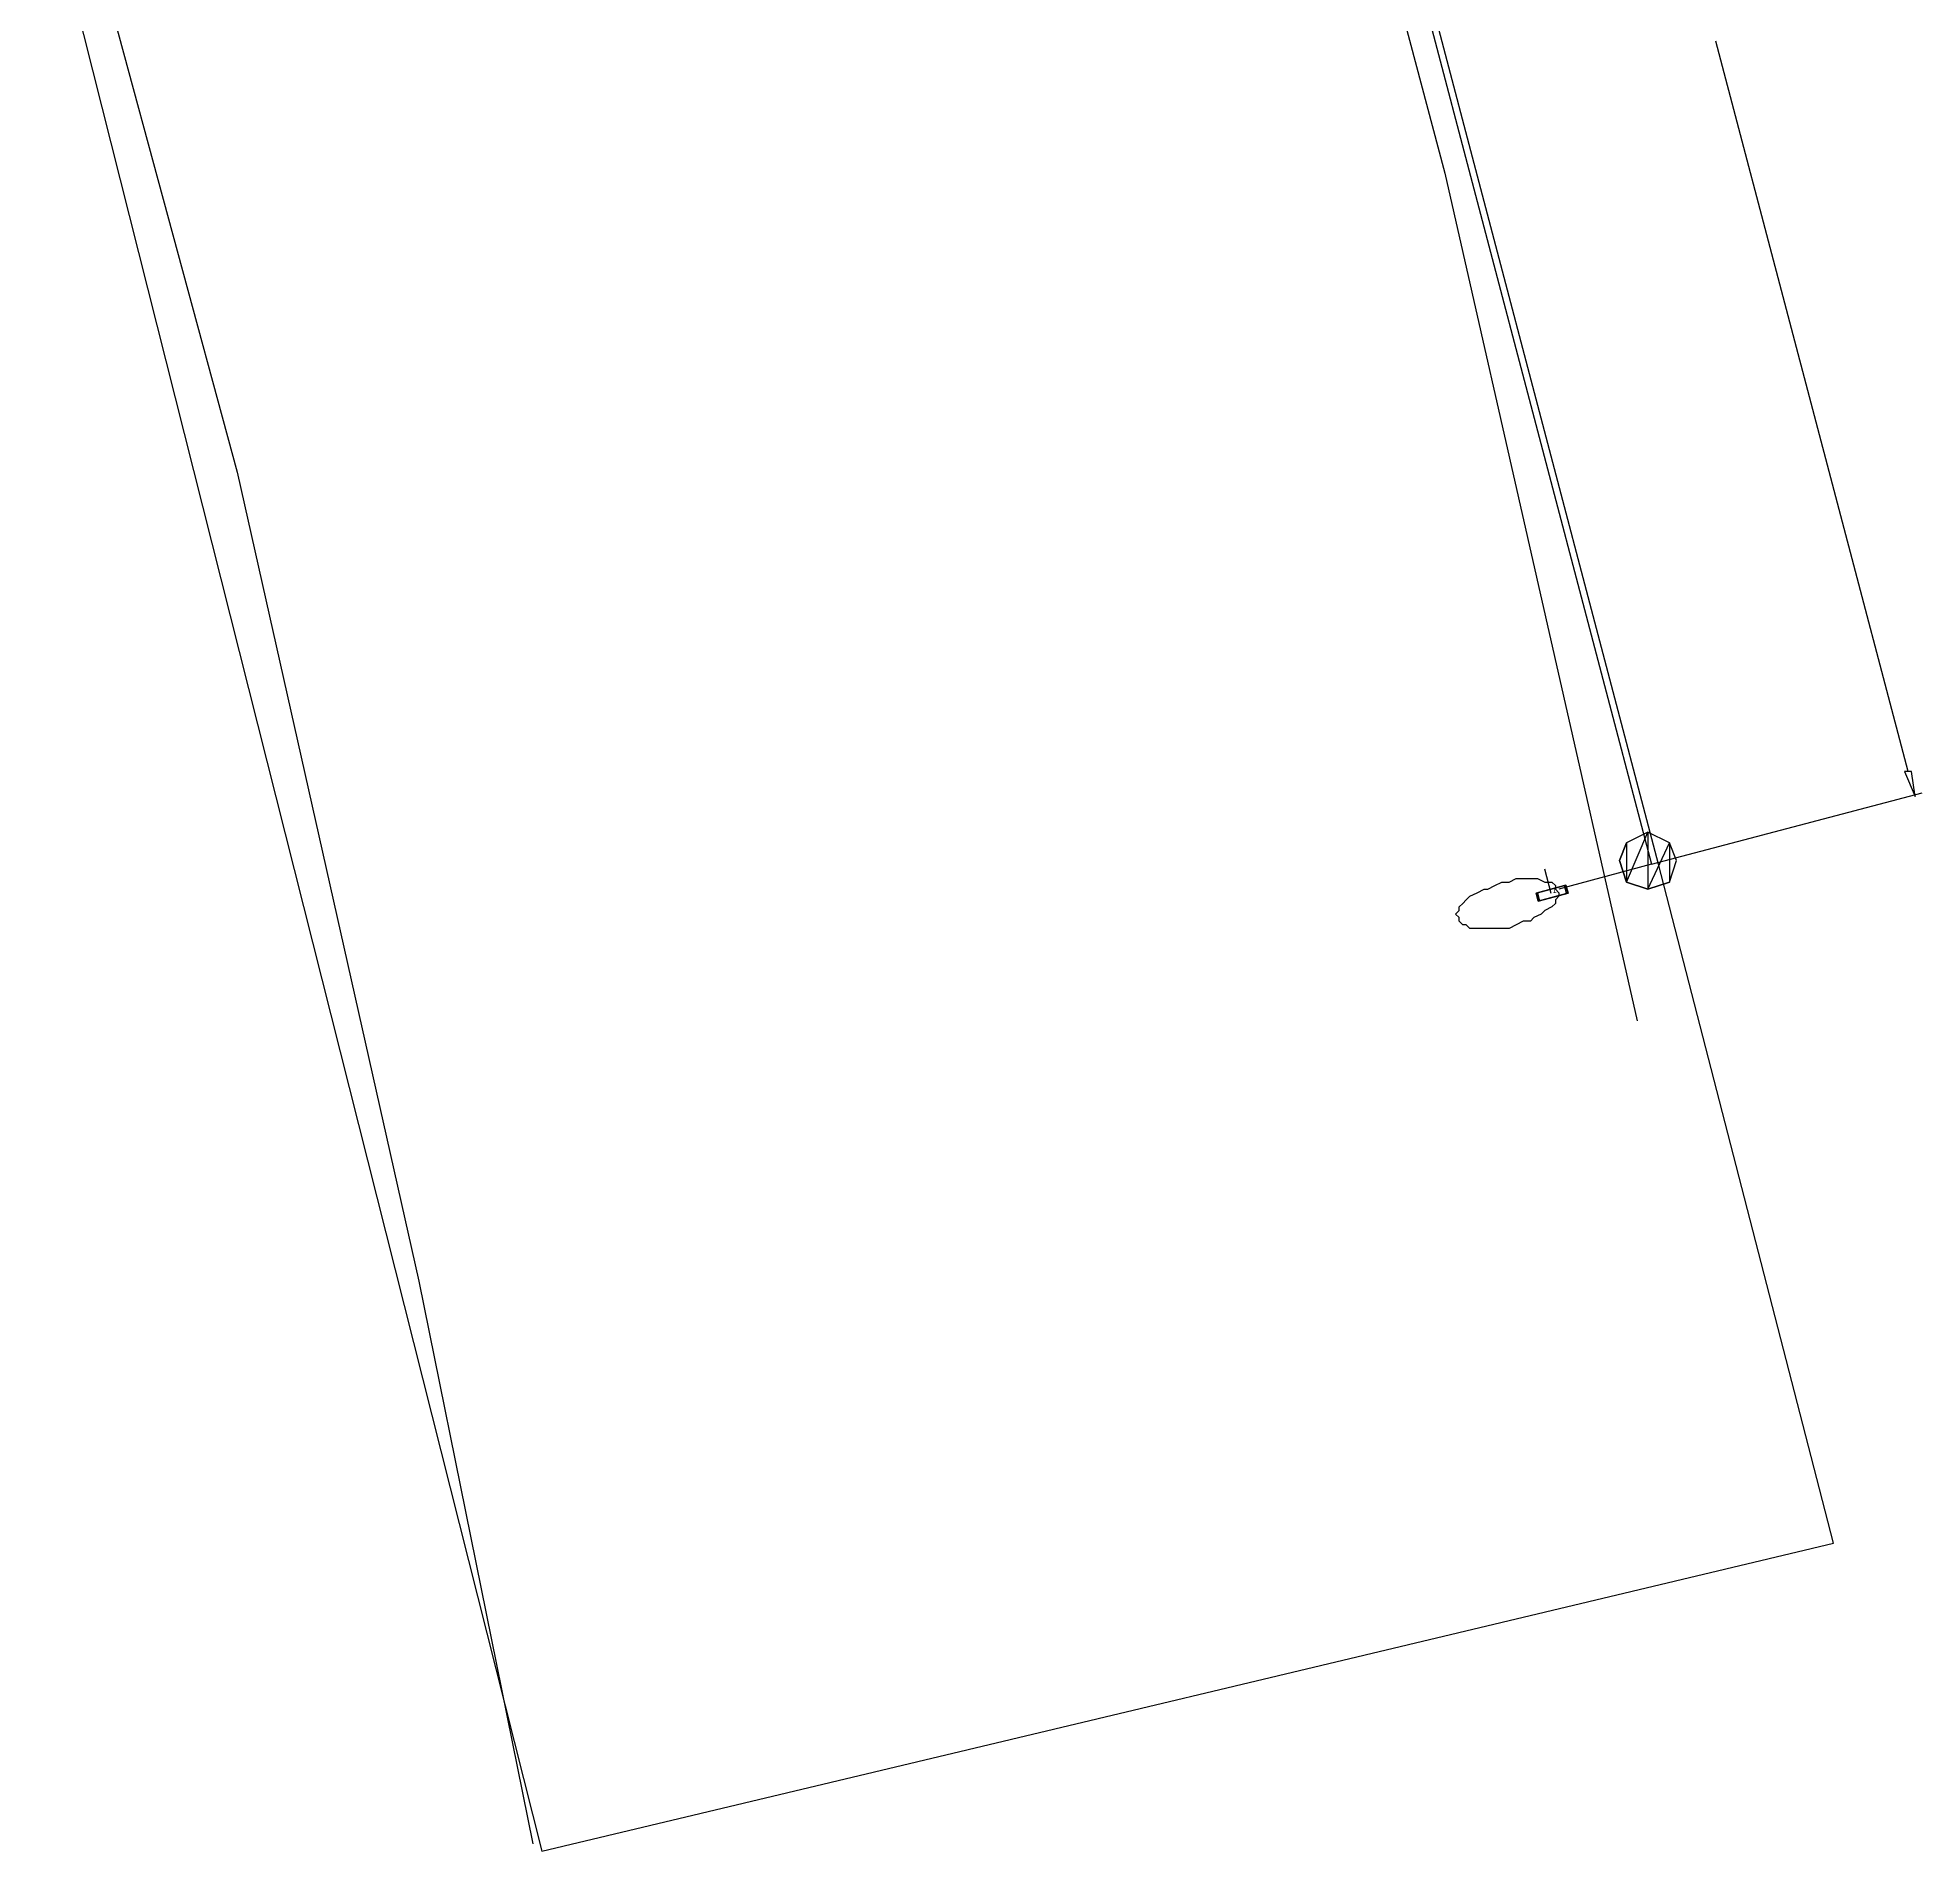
# Model space of a CAD drawing. Extents: x 212106 to 638151, y -1311344 to 1260505.
# Drawn here: x 425813 to 463599, y -1311344 to -1274983 of the extents above; entities that cross this region are included whole.
import ezdxf

# ---------------------------------------------------------------- set-up
doc = ezdxf.new("R2010")
doc.units = 0
doc.header["$MEASUREMENT"] = 0
for name, color, linetype in [('at_Entity', 7, 'Continuous'), ('DLXLUM01', 3, 'Continuous'), ('DLXLUMEX', 2, 'Continuous'), ('DLXSCENE', 7, 'Continuous')]:
    doc.layers.add(name, color=color, linetype=linetype)

# ---------------------------------------------------------------- blocks, each defined once
blk = doc.blocks.new('*U15')
at = {"color": 1}
blk.add_line((-29, -8), (-160, 475), dxfattribs=at)
for p, q in [((233, 151), (-335, -3)), ((-335, -3), (233, 151)), ((-307, 5), (-335, -3)), ((-335, -3), (-307, 5)), ((262, 159), (-307, 5)), ((-307, 5), (262, 159)), ((-307, 5), (-262, -159)), ((-262, -159), (-307, 5)), ((262, 159), (233, 151)), ((233, 151), (262, 159)), ((278, -13), (233, 151)), ((233, 151), (278, -13)), ((307, -5), (262, 159)), ((262, 159), (307, -5)), ((-335, -3), (-291, -167)), ((-291, -167), (-335, -3)), ((-291, -167), (278, -13)), ((278, -13), (-291, -167)), ((-262, -159), (-291, -167)), ((-291, -167), (-262, -159)), ((-262, -159), (307, -5)), ((307, -5), (-262, -159)), ((278, -13), (307, -5)), ((307, -5), (278, -13))]:
    blk.add_line(p, q)
at = {"layer": 'DLXLUMEX', "color": 7}
blk.add_text('1', height=100, dxfattribs=at).set_placement((0, 0))
blk = doc.blocks.new('*U97')
for p, q in [((100384, -1320149), (91742, -1287293)), ((67885, -1299864), (77996, -1339939)), ((103891, -1333760), (100384, -1320149)), ((77996, -1339939), (103891, -1333760))]:
    blk.add_line(p, q)

msp = doc.modelspace()

# ---------------------------------------------------------------- linework, layer by layer
at = {"layer": 'at_Entity', "color": 1}
msp.add_line((449528, -1258698), (458170, -1291554), dxfattribs=at)
at = {"layer": 'at_Entity', "color": 0}
for p, q in [((450242, -1263483), (454028, -1277697)), ((426171, -1270269), (429814, -1283697)), ((463313, -1289697), (459456, -1275054)), ((454028, -1277697), (457885, -1294697)), ((429814, -1283697), (433457, -1299911)), ((463385, -1289697), (463242, -1289697)), ((463242, -1289697), (463456, -1290197)), ((463456, -1290197), (463385, -1289697)), ((458170, -1291554), (463599, -1290125)), ((457670, -1291125), (457528, -1291482)), ((457528, -1291482), (457670, -1291125)), ((457670, -1291125), (457528, -1291482)), ((457670, -1291125), (457528, -1291482)), ((457528, -1291482), (457670, -1291125)), ((457670, -1291125), (457528, -1291482)), ((458099, -1290911), (457670, -1291125)), ((458099, -1290911), (457670, -1291125)), ((457670, -1291911), (458099, -1290911)), ((457670, -1291911), (458099, -1290911)), ((458099, -1290911), (457670, -1291125)), ((458099, -1290911), (457670, -1291125)), ((458099, -1290911), (457670, -1291125)), ((457670, -1291911), (458099, -1290911)), ((457670, -1291911), (458099, -1290911)), ((458099, -1290911), (457670, -1291125)), ((457670, -1291125), (457670, -1291911)), ((457670, -1291125), (457670, -1291911)), ((457670, -1291125), (457670, -1291911)), ((457670, -1291125), (457670, -1291911)), ((458528, -1291125), (458099, -1290911)), ((458528, -1291125), (458099, -1290911)), ((458099, -1290911), (458099, -1292054)), ((458099, -1290911), (458099, -1292054)), ((458528, -1291125), (458099, -1290911)), ((458528, -1291125), (458099, -1290911)), ((458528, -1291125), (458099, -1290911)), ((458099, -1290911), (458099, -1292054)), ((458099, -1290911), (458099, -1292054)), ((458528, -1291125), (458099, -1290911)), ((458099, -1292054), (458528, -1291125)), ((458099, -1292054), (458528, -1291125)), ((458099, -1292054), (458528, -1291125)), ((458099, -1292054), (458528, -1291125)), ((458670, -1291482), (458528, -1291125)), ((458670, -1291482), (458528, -1291125)), ((458528, -1291125), (458528, -1291911)), ((458528, -1291125), (458528, -1291911)), ((458670, -1291482), (458528, -1291125)), ((458670, -1291482), (458528, -1291125)), ((458670, -1291482), (458528, -1291125)), ((458528, -1291125), (458528, -1291911)), ((458528, -1291125), (458528, -1291911)), ((458670, -1291482), (458528, -1291125)), ((457528, -1291482), (457670, -1291911)), ((457670, -1291911), (457528, -1291482)), ((457528, -1291482), (457670, -1291911)), ((457528, -1291482), (457670, -1291911)), ((457670, -1291911), (457528, -1291482)), ((457528, -1291482), (457670, -1291911)), ((458528, -1291911), (458670, -1291482)), ((458528, -1291911), (458670, -1291482)), ((458528, -1291911), (458670, -1291482)), ((458528, -1291911), (458670, -1291482)), ((458528, -1291911), (458670, -1291482)), ((458528, -1291911), (458670, -1291482)), ((455313, -1291911), (455456, -1291840)), ((455456, -1291840), (455599, -1291840)), ((455599, -1291840), (455742, -1291840)), ((455742, -1291840), (455885, -1291840)), ((455885, -1291840), (456028, -1291911)), ((458170, -1291554), (456313, -1292054)), ((454385, -1292340), (454456, -1292268)), ((454456, -1292268), (454528, -1292197)), ((454528, -1292197), (454671, -1292125)), ((454671, -1292125), (454813, -1292054)), ((454813, -1292054), (454885, -1292054)), ((454885, -1292054), (455028, -1291982)), ((455028, -1291982), (455171, -1291911)), ((455171, -1291911), (455313, -1291911)), ((456028, -1291911), (456099, -1291911)), ((456099, -1291911), (456171, -1291911)), ((456171, -1291911), (456242, -1291982)), ((456242, -1291982), (456242, -1292054)), ((456242, -1292054), (456313, -1292125)), ((456313, -1292197), (456242, -1292268)), ((456242, -1292268), (456242, -1292340)), ((456313, -1292125), (456313, -1292197)), ((457670, -1291911), (458099, -1292054)), ((458099, -1292054), (457670, -1291911)), ((457670, -1291911), (458099, -1292054)), ((457670, -1291911), (458099, -1292054)), ((458099, -1292054), (457670, -1291911)), ((457670, -1291911), (458099, -1292054)), ((458099, -1292054), (458528, -1291911)), ((458528, -1291911), (458099, -1292054)), ((458099, -1292054), (458528, -1291911)), ((458099, -1292054), (458528, -1291911)), ((458528, -1291911), (458099, -1292054)), ((458099, -1292054), (458528, -1291911)), ((458099, -1292054), (458099, -1292054)), ((458099, -1292054), (458099, -1292054)), ((458099, -1292054), (458099, -1292054)), ((454242, -1292554), (454313, -1292482)), ((454313, -1292625), (454242, -1292554)), ((454313, -1292411), (454385, -1292340)), ((454313, -1292482), (454313, -1292411)), ((454313, -1292697), (454313, -1292625)), ((454313, -1292625), (454313, -1292625)), ((455813, -1292625), (455742, -1292697)), ((455956, -1292554), (455813, -1292625)), ((456028, -1292482), (455956, -1292554)), ((456171, -1292411), (456028, -1292482)), ((456242, -1292340), (456171, -1292411)), ((454385, -1292768), (454313, -1292697)), ((454456, -1292768), (454385, -1292768)), ((454528, -1292840), (454456, -1292768)), ((454599, -1292840), (454528, -1292840)), ((454742, -1292840), (454599, -1292840)), ((454885, -1292840), (454742, -1292840)), ((455028, -1292840), (454885, -1292840)), ((455171, -1292840), (455028, -1292840)), ((455313, -1292840), (455171, -1292840)), ((455456, -1292768), (455313, -1292840)), ((455599, -1292697), (455456, -1292768)), ((455742, -1292697), (455599, -1292697)), ((433457, -1299911), (435743, -1311196))]:
    msp.add_line(p, q, dxfattribs=at)

# ---------------------------------------------------------------- block references
at = {"layer": 'DLXLUM01'}
msp.add_blockref('*U15', (456189, -1292130), dxfattribs=at)
at = {"layer": 'DLXSCENE'}
msp.add_blockref('*U97', (357928, 28595), dxfattribs=at)

doc.saveas('drawing.dxf')
